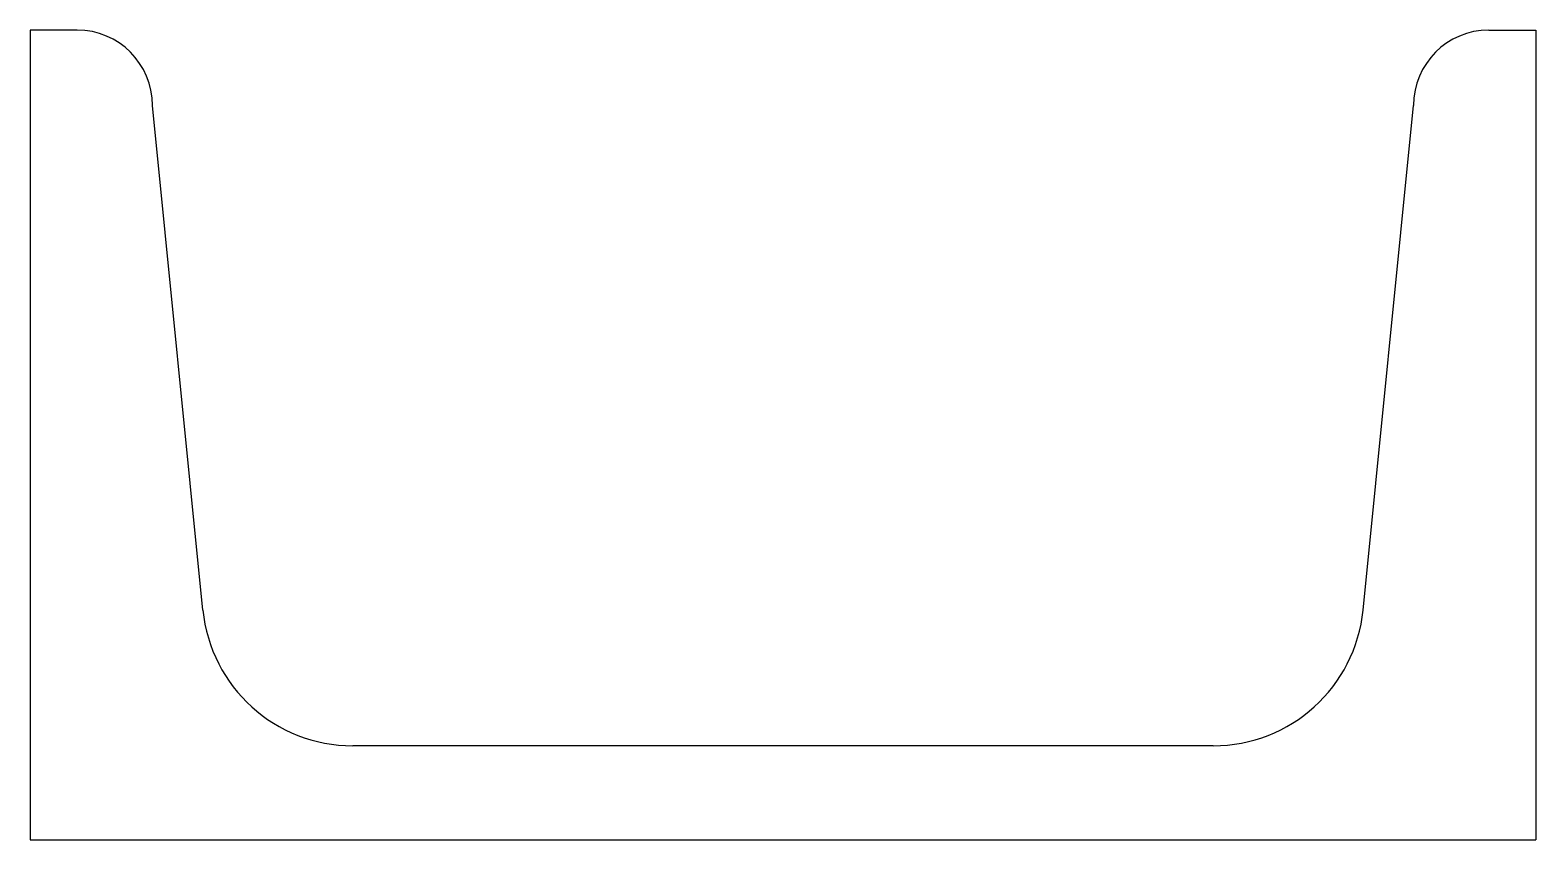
# Model space of a CAD drawing. Header units: metres. Extents: x 0 to 80, y 0 to 43.
import ezdxf

# ---------------------------------------------------------------- set-up
doc = ezdxf.new("R2010")
doc.units = ezdxf.units.M

msp = doc.modelspace()

# ---------------------------------------------------------------- linework, layer by layer
for p, q in [((2.5, 43), (0, 43)), ((0, 43), (0, 0)), ((77.5, 43), (80, 43)), ((80, 43), (80, 0)), ((9.18, 12.2), (6.5, 39)), ((70.82, 12.2), (73.5, 39)), ((62.86, 5), (17.14, 5)), ((0, 0), (80, 0))]:
    msp.add_line(p, q)
for centre, radius, start, end in [((2.5, 39), 4, 360, 90), ((77.5, 39), 4, 90, 180), ((17.14, 13), 8, 185.71, 270), ((62.86, 13), 8, 270, 354.29)]:
    msp.add_arc(centre, radius, start, end)

doc.saveas('drawing.dxf')
